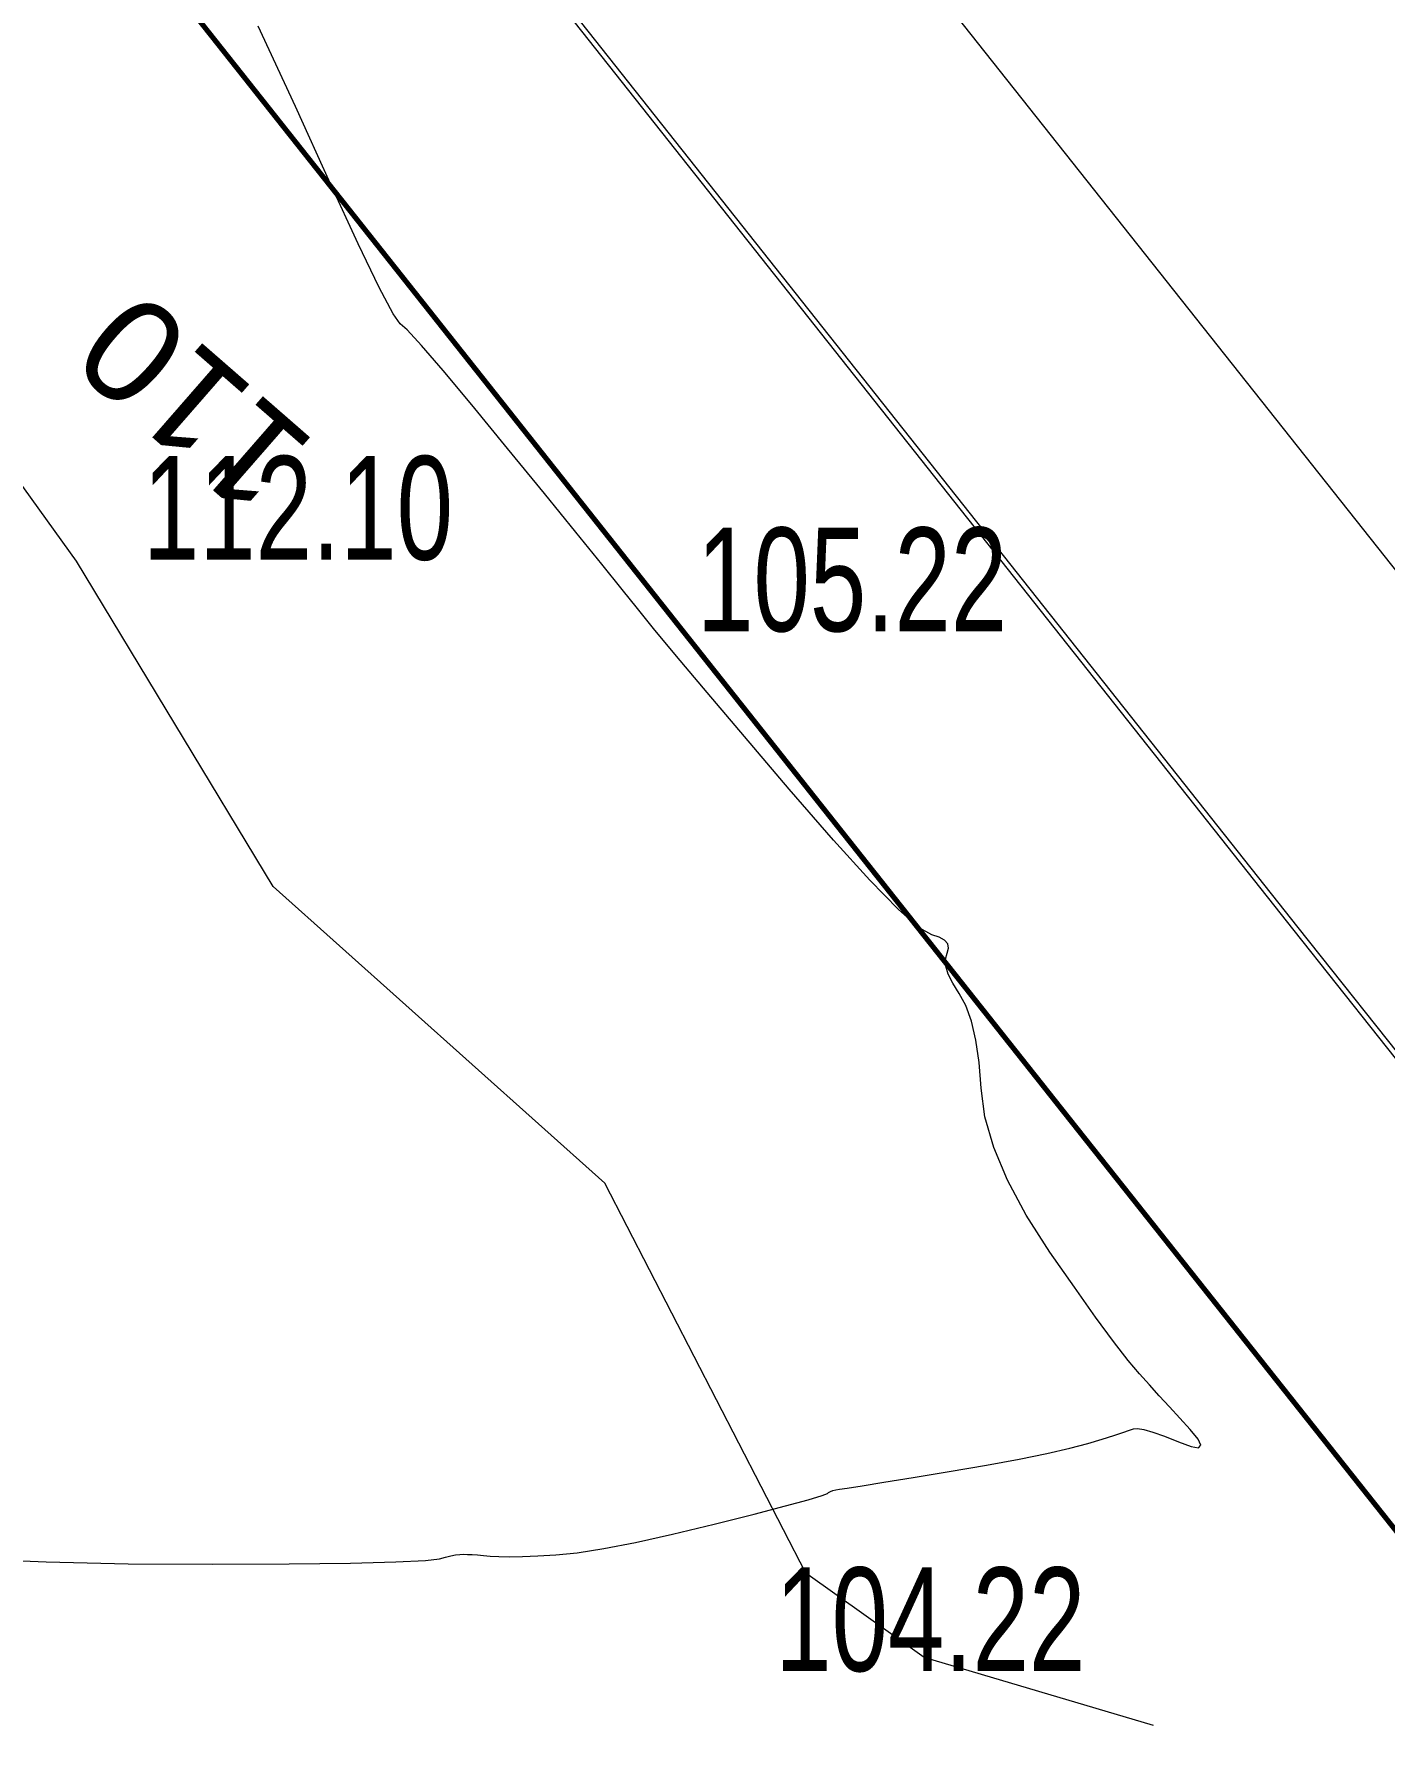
# Model space of a CAD drawing. Header units: metres. Extents: x 431006 to 434411, y 2469261 to 2473208.
# Drawn here: x 432221.4 to 432273.5, y 2472506.2 to 2472571.6 of the extents above; entities that cross this region are included whole.
import ezdxf
from ezdxf.enums import TextEntityAlignment as Align

# ---------------------------------------------------------------- set-up
doc = ezdxf.new("R2010")
doc.units = ezdxf.units.M
doc.header["$MEASUREMENT"] = 0
for name, color, linetype, lineweight in [('CAO DO', 8, 'Continuous', 18), ('duong dat-ks', 8, 'Continuous', 18), ('duong nhua-ks', 8, 'Continuous', 18), ('MH_DongMuc', 8, 'Continuous', 18), ('MH_DongMuc_Con', 8, 'Continuous', 18), ('rao sat-ks', 8, 'RAO_T_GAI', 18)]:
    doc.layers.add(name, color=color, linetype=linetype, lineweight=lineweight)
doc.styles.get("Standard").update_dxf_attribs({"font": 'arial.ttf'})
doc.linetypes.add('RAO_T_GAI', pattern='A,1,[130,ltypeshp.shx,S=0.75,R=-45,X=0,Y=0],1,[130,ltypeshp.shx,S=0.75,R=45,X=-1,Y=0],6', length=8)

msp = doc.modelspace()

# ---------------------------------------------------------------- linework, layer by layer
at = {"layer": 'duong dat-ks', "color": 9, "lineweight": 0}
msp.add_lwpolyline([(431759.341, 2473182.729), (431762.54, 2473178.71), (431868.624, 2473044.478), (431907.129, 2472995.726), (431993.64, 2472885.895), (432062.608, 2472799.231), (432123.94, 2472721.873), (432139.497, 2472701.822), (432269.994, 2472537.032), (432384.616, 2472392.47), (432415.679, 2472353.287), (432453.675, 2472305.337), (432467.205, 2472288.46), (432486.332, 2472261.965), (432520.677, 2472215.464), (432618.033, 2472083.966)], dxfattribs=at)
at = {"layer": 'duong dat-ks', "color": 9, "lineweight": 0, "const_width": 0.2}
msp.add_lwpolyline([(431750.303, 2473175.939), (431753.687, 2473171.688), (431865.295, 2473031.146), (431898.27, 2472988.711), (431985.192, 2472879.228), (432053.742, 2472792.224), (432115.049, 2472714.899), (432130.603, 2472694.851), (432261.135, 2472530.016), (432375.762, 2472385.449), (432406.823, 2472346.267), (432444.839, 2472298.294), (432458.353, 2472281.437), (432477.677, 2472256.793), (432514.286, 2472210.783), (432613.885, 2472078.647)], dxfattribs=at)
at = {"layer": 'duong nhua-ks', "color": 9, "lineweight": 0}
for points in [[(431768.699, 2473189.76), (431771.707, 2473185.981), (431877.803, 2473051.733), (431916.302, 2473002.989), (432003.232, 2472893.496), (432071.787, 2472806.486), (432133.147, 2472729.094), (432148.705, 2472709.04), (432279.166, 2472544.295), (432393.784, 2472399.739), (432424.847, 2472360.555), (432462.824, 2472312.629), (432476.376, 2472295.727), (432495.726, 2472271.05), (432532.313, 2472225.067), (432589.836, 2472152.166), (432622.021, 2472111.726), (432671.347, 2472049.877), (432701.082, 2472013.155), (432742.129, 2471964.288), (432766.57, 2471936.884), (432780.902, 2471921.416), (432805.527, 2471895.79), (432839.902, 2471861.362)], [(431759.501, 2473182.85), (431762.697, 2473178.835), (431868.781, 2473044.602), (431907.286, 2472995.85), (431993.735, 2472885.939), (432062.765, 2472799.355), (432124.098, 2472721.996), (432139.654, 2472701.945), (432270.151, 2472537.156), (432384.773, 2472392.594), (432415.835, 2472353.411), (432453.832, 2472305.462), (432467.365, 2472288.582), (432486.493, 2472262.083), (432520.838, 2472215.584), (432578.325, 2472138.591), (432609.269, 2472096.569), (432652.433, 2472039.07), (432685.845, 2471995.022), (432726.438, 2471947.185), (432760.113, 2471909.72), (432795.021, 2471873.554)]]:
    msp.add_lwpolyline(points, dxfattribs=at)
at = {"layer": 'MH_DongMuc_Con', "color": 9, "lineweight": 0, "elevation": 106}
for points in [[(432238.123, 2472512.967), (432238.301, 2472512.958), (432238.506, 2472512.944), (432238.74, 2472512.925), (432239.002, 2472512.902), (432239.324, 2472512.883), (432239.738, 2472512.878), (432240.242, 2472512.887), (432240.838, 2472512.91), (432241.526, 2472512.946), (432242.357, 2472513.029), (432243.384, 2472513.189), (432244.607, 2472513.426), (432246.025, 2472513.741), (432247.638, 2472514.133), (432249.182, 2472514.525), (432250.39, 2472514.84), (432251.262, 2472515.077), (432251.799, 2472515.236), (432252, 2472515.318), (432252.045, 2472515.359), (432252.116, 2472515.395), (432252.21, 2472515.428), (432252.33, 2472515.456), (432252.474, 2472515.481), (432252.768, 2472515.526), (432253.338, 2472515.617), (432254.183, 2472515.754), (432255.304, 2472515.937), (432256.701, 2472516.166), (432258.143, 2472516.411), (432259.398, 2472516.641), (432260.466, 2472516.858), (432261.348, 2472517.06), (432262.044, 2472517.247), (432262.596, 2472517.415), (432263.049, 2472517.555), (432263.402, 2472517.668), (432263.656, 2472517.754), (432263.81, 2472517.813), (432263.963, 2472517.829), (432264.212, 2472517.786), (432264.558, 2472517.684), (432265.001, 2472517.523), (432265.541, 2472517.303), (432266.03, 2472517.123), (432266.319, 2472517.081), (432266.41, 2472517.177), (432266.301, 2472517.412), (432265.994, 2472517.785), (432265.59, 2472518.224), (432265.193, 2472518.658), (432264.802, 2472519.086), (432264.419, 2472519.509), (432264.042, 2472519.927), (432263.604, 2472520.447), (432263.04, 2472521.177), (432262.348, 2472522.118), (432261.529, 2472523.27), (432260.583, 2472524.632), (432259.669, 2472526.059), (432258.946, 2472527.403), (432258.416, 2472528.666), (432258.077, 2472529.847), (432257.93, 2472530.946), (432257.855, 2472531.94), (432257.733, 2472532.803), (432257.563, 2472533.535), (432257.347, 2472534.138), (432257.083, 2472534.61), (432256.834, 2472534.998), (432256.663, 2472535.347), (432256.569, 2472535.656), (432256.553, 2472535.925), (432256.615, 2472536.156), (432256.671, 2472536.353), (432256.641, 2472536.522), (432256.523, 2472536.663), (432256.318, 2472536.776), (432256.026, 2472536.861), (432255.537, 2472537.143), (432254.744, 2472537.847), (432253.644, 2472538.973), (432252.24, 2472540.52), (432250.53, 2472542.49), (432248.806, 2472544.512), (432247.359, 2472546.22), (432246.188, 2472547.613), (432245.294, 2472548.69), (432244.676, 2472549.452), (432244.092, 2472550.184), (432243.3, 2472551.167), (432242.299, 2472552.403), (432241.089, 2472553.891), (432239.67, 2472555.632), (432238.286, 2472557.318), (432237.18, 2472558.641), (432236.35, 2472559.603), (432235.798, 2472560.201), (432235.523, 2472560.438), (432235.253, 2472560.817), (432234.715, 2472561.845), (432233.909, 2472563.521), (432232.834, 2472565.844), (432231.492, 2472568.816), (432230.049, 2472571.919)], [(432218.789, 2472512.805), (432221.874, 2472512.678), (432225.035, 2472512.606), (432228.272, 2472512.588), (432231.243, 2472512.604), (432233.605, 2472512.633), (432235.36, 2472512.674), (432236.508, 2472512.728), (432237.047, 2472512.794), (432237.272, 2472512.859), (432237.478, 2472512.909), (432237.663, 2472512.944), (432237.829, 2472512.965), (432237.974, 2472512.971), (432238.123, 2472512.967)]]:
    msp.add_lwpolyline(points, dxfattribs=at)
at = {"layer": 'rao sat-ks', "color": 9, "lineweight": 0, "elevation": 101.659}
msp.add_lwpolyline([(432264.582, 2472506.368), (432255.739, 2472508.989), (432251.173, 2472512.245), (432243.414, 2472527.284), (432230.63, 2472538.735), (432223.041, 2472551.287), (432206.326, 2472574.529), (432184.284, 2472603.015)], dxfattribs=at)

# ---------------------------------------------------------------- texts
at = {"layer": 'CAO DO', "color": 9, "lineweight": 0, "width": 0.7}
for s, p in [('112.10', (432225.601, 2472551.338, 112.1)), ('105.22', (432246.976, 2472548.577, 105.22)), ('104.22', (432249.991, 2472508.464, 104.219))]:
    msp.add_text(s, height=4, dxfattribs=at).set_placement(p)
at = {"layer": 'MH_DongMuc', "color": 9, "lineweight": 0}
msp.add_text('110', height=4, rotation=138.91204, dxfattribs=at).set_placement((432227.539, 2472557.336, 110), align=Align.MIDDLE)

doc.saveas('drawing.dxf')
